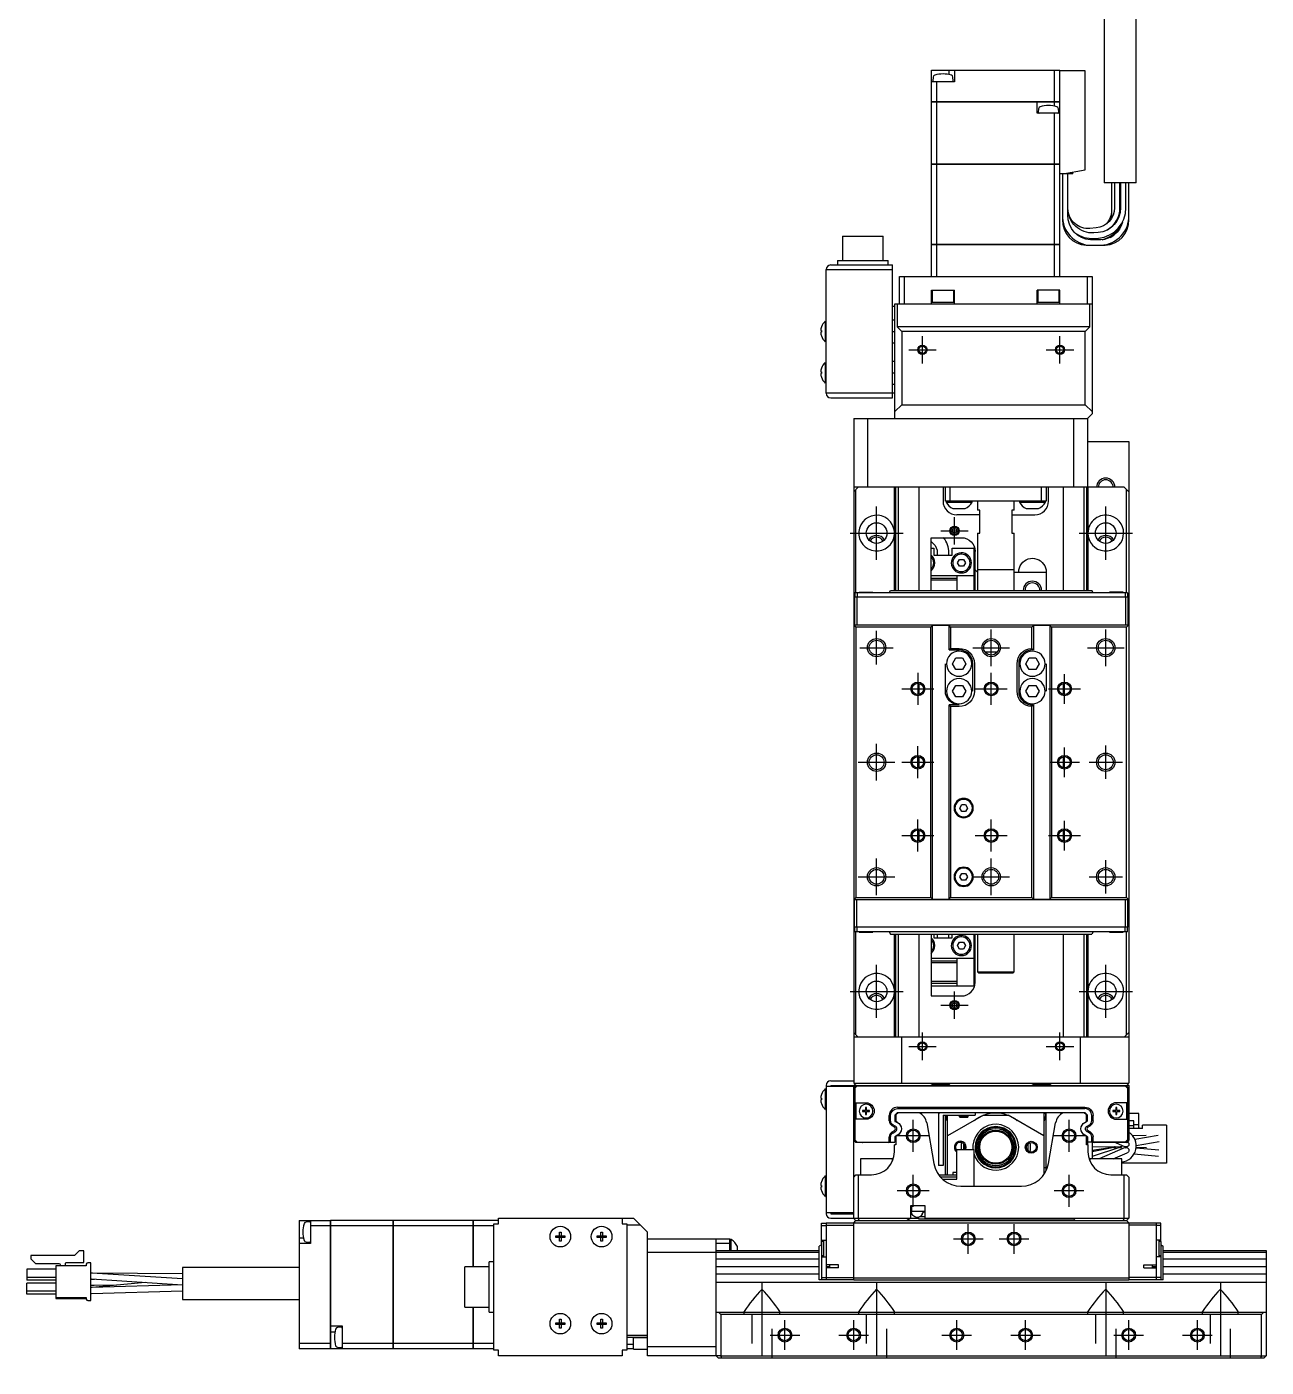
# Model space of a CAD drawing. Extents: x 0 to 1149, y -8 to 939.
# Drawn here: x 295.5 to 565.9, y 298.2 to 590.6 of the extents above; entities that cross this region are included whole.
import ezdxf

# ---------------------------------------------------------------- set-up
doc = ezdxf.new("R2010")
doc.units = 0
doc.header["$LTSCALE"] = 0.5
doc.linetypes.add('CENTER', pattern=[50.8, 31.75, -6.35, 6.35, -6.35])
doc.linetypes.add('DASHED', pattern=[19.05, 12.7, -6.35])
for name, color, linetype in [('MSM_CENTER', 1, 'CENTER'), ('MSM_CONTINUOUS', 7, 'CONTINUOUS'), ('MSM_DASHED', 4, 'DASHED'), ('MSM_NARROW', 5, 'CONTINUOUS')]:
    doc.layers.add(name, color=color, linetype=linetype)

msp = doc.modelspace()

# ---------------------------------------------------------------- linework, layer by layer
at = {"layer": 'MSM_CENTER'}
for p, q in [((490.87, 517.15), (490.87, 523.15)), ((520.87, 517.15), (520.87, 523.15)), ((487.87, 520.15), (493.87, 520.15)), ((517.87, 520.15), (523.87, 520.15)), ((480.87, 474.35), (480.87, 485.95)), ((530.87, 474.35), (530.87, 485.95)), ((497.87, 477.65), (497.87, 483.65)), ((475.07, 480.15), (486.67, 480.15)), ((494.87, 480.65), (500.87, 480.65)), ((525.07, 480.15), (536.67, 480.15)), ((480.87, 451.5), (480.87, 458.8)), ((505.87, 451.15), (505.87, 459.15)), ((530.87, 451.15), (530.87, 459.15)), ((477.22, 455.15), (484.52, 455.15)), ((501.87, 455.15), (509.87, 455.15)), ((526.87, 455.15), (534.87, 455.15)), ((489.87, 449.65), (489.87, 442.65)), ((505.87, 442.65), (505.87, 449.65)), ((521.87, 442.9), (521.87, 449.4)), ((486.37, 446.15), (493.37, 446.15)), ((502.37, 446.15), (509.37, 446.15)), ((518.37, 446.15), (525.37, 446.15)), ((480.87, 426.15), (480.87, 434.15)), ((489.87, 426.65), (489.87, 433.65)), ((521.87, 426.9), (521.87, 433.4)), ((530.87, 426.5), (530.87, 433.8)), ((476.87, 430.15), (484.87, 430.15)), ((486.37, 430.15), (493.37, 430.15)), ((518.62, 430.15), (525.12, 430.15)), ((527.22, 430.15), (534.52, 430.15)), ((489.87, 410.65), (489.87, 417.65)), ((505.87, 410.65), (505.87, 417.65)), ((521.87, 410.9), (521.87, 417.4)), ((486.37, 414.15), (493.37, 414.15)), ((502.37, 414.15), (509.37, 414.15)), ((518.37, 414.15), (525.37, 414.15)), ((480.87, 401.15), (480.87, 409.15)), ((505.87, 401.15), (505.87, 409.15)), ((530.87, 401.5), (530.87, 408.8)), ((476.87, 405.15), (484.87, 405.15)), ((501.87, 405.15), (509.87, 405.15)), ((527.22, 405.15), (534.52, 405.15)), ((480.87, 374.35), (480.87, 385.95)), ((530.87, 374.35), (530.87, 385.95)), ((475.07, 380.15), (486.67, 380.15)), ((497.87, 374.15), (497.87, 380.15)), ((525.07, 380.15), (536.67, 380.15)), ((494.87, 377.15), (500.87, 377.15)), ((490.87, 365.15), (490.87, 371.15)), ((520.87, 365.15), (520.87, 371.15)), ((487.87, 368.15), (493.87, 368.15)), ((517.87, 368.15), (523.87, 368.15)), ((488.87, 345.15), (488.87, 352.15)), ((522.87, 345.15), (522.87, 352.15)), ((492.37, 348.65), (485.37, 348.65)), ((526.37, 348.65), (519.37, 348.65)), ((488.87, 333.15), (488.87, 340.15)), ((522.87, 333.15), (522.87, 340.15)), ((492.37, 336.65), (485.37, 336.65)), ((526.1, 336.65), (519.64, 336.65)), ((500.87, 322.92), (500.87, 329.38)), ((510.87, 322.92), (510.87, 329.38)), ((497.64, 326.15), (504.1, 326.15)), ((507.64, 326.15), (514.1, 326.15)), ((455.87, 316.65), (455.87, 298.15)), ((480.87, 316.65), (480.87, 298.15)), ((530.87, 316.65), (530.87, 298.15)), ((555.87, 316.65), (555.87, 298.15)), ((460.87, 301.92), (460.87, 308.38)), ((475.87, 301.92), (475.87, 308.38)), ((498.37, 301.92), (498.37, 308.38)), ((513.37, 301.92), (513.37, 308.38)), ((535.87, 301.92), (535.87, 308.38)), ((550.87, 301.92), (550.87, 308.38)), ((457.64, 305.15), (464.1, 305.15)), ((472.64, 305.15), (479.1, 305.15)), ((495.14, 305.15), (501.6, 305.15)), ((510.14, 305.15), (516.6, 305.15)), ((532.64, 305.15), (539.1, 305.15)), ((547.64, 305.15), (554.1, 305.15))]:
    msp.add_line(p, q, dxfattribs=at)
at = {"layer": 'MSM_CONTINUOUS'}
for p, q in [((530.52, 606.55), (530.52, 556.55)), ((537.52, 556.55), (537.52, 606.55)), ((492.87, 574.26), (492.87, 581.15)), ((492.87, 581.15), (520.87, 581.15)), ((493.21, 579.63), (493.14, 578.86)), ((496.62, 581.15), (496.62, 580.21)), ((497.6, 578.86), (497.53, 579.63)), ((497.87, 581.15), (497.87, 578.65)), ((519.72, 574.26), (519.72, 581.15)), ((520.87, 543.15), (520.87, 581.15)), ((526.37, 581.05), (520.87, 581.05)), ((526.37, 559.42), (526.37, 581.05)), ((497.87, 578.65), (492.87, 578.65)), ((494.03, 574.26), (494.03, 578.65)), ((492.87, 574.26), (520.87, 574.26)), ((492.87, 560.65), (492.87, 574.25)), ((520.87, 574.25), (492.87, 574.25)), ((492.88, 574.25), (492.88, 574.26)), ((494.03, 574.25), (494.03, 574.26)), ((494.03, 560.65), (494.03, 574.25)), ((515.87, 571.75), (515.87, 574.25)), ((519.62, 574.25), (519.62, 573.32)), ((519.72, 574.25), (519.72, 574.26)), ((520.86, 574.25), (520.86, 574.26)), ((520.87, 571.75), (515.87, 571.75)), ((516.21, 572.74), (516.14, 571.97)), ((519.72, 560.65), (519.72, 571.75)), ((520.6, 571.97), (520.53, 572.74)), ((492.87, 560.65), (520.87, 560.65)), ((492.87, 543.15), (492.87, 560.64)), ((520.87, 560.64), (492.87, 560.64)), ((492.88, 560.65), (492.88, 560.64)), ((494.03, 560.65), (494.03, 560.64)), ((494.03, 543.15), (494.03, 560.64)), ((519.72, 560.65), (519.72, 560.64)), ((519.72, 543.15), (519.72, 560.64)), ((520.86, 560.65), (520.86, 560.64)), ((521.47, 558.55), (526.37, 559.42)), ((523.67, 558.55), (523.67, 558.94)), ((523.67, 558.55), (520.87, 558.55)), ((521.42, 558.55), (521.42, 548.55)), ((522.62, 549.55), (522.62, 558.55)), ((537.52, 556.55), (530.52, 556.55)), ((532.12, 556.55), (532.12, 549.55)), ((532.77, 556.55), (532.77, 551.13)), ((533.97, 551.13), (533.97, 556.55)), ((534.07, 556.55), (534.07, 551.11)), ((535.27, 551.11), (535.27, 556.55)), ((535.92, 548.55), (535.92, 556.55)), ((532.12, 549.55), (532, 548.64)), ((473.45, 544.95), (482.3, 544.95)), ((473.45, 544.95), (473.45, 539.65)), ((482.3, 539.65), (482.3, 544.95)), ((528.77, 546.75), (527.39, 546.63)), ((529.8, 544.15), (527.54, 544.15)), ((529.21, 545.72), (528.29, 545.65)), ((528.38, 544.45), (529.31, 544.53)), ((492.87, 543.15), (520.87, 543.15)), ((492.87, 536.15), (492.87, 543.14)), ((520.87, 543.14), (492.87, 543.14)), ((492.88, 543.15), (492.88, 543.14)), ((494.03, 543.15), (494.03, 543.14)), ((494.03, 536.15), (494.03, 543.14)), ((519.72, 543.15), (519.72, 543.14)), ((519.72, 536.15), (519.72, 543.14)), ((520.86, 543.15), (520.86, 543.14)), ((520.87, 536.15), (520.87, 543.14)), ((526.62, 542.95), (530.72, 542.95)), ((470.87, 538.65), (484.37, 538.65)), ((472.37, 539.65), (483.37, 539.65)), ((472.37, 539.65), (472.37, 538.65)), ((483.37, 538.65), (483.37, 539.65)), ((484.37, 509.65), (484.37, 538.65)), ((469.87, 510.65), (469.87, 537.65)), ((469.87, 537.65), (484.37, 537.65)), ((485.87, 530.15), (485.87, 536.15)), ((485.87, 536.15), (527.87, 536.15)), ((486.87, 536.15), (486.87, 530.15)), ((526.87, 530.15), (526.87, 536.15)), ((527.87, 536.15), (527.87, 506.15)), ((492.87, 533.15), (497.87, 533.15)), ((492.87, 530.15), (492.87, 533.15)), ((493.02, 533.15), (493.02, 530.55)), ((497.72, 530.55), (497.72, 533.15)), ((497.87, 530.15), (497.87, 533.15)), ((520.87, 533.15), (515.87, 533.15)), ((515.87, 530.15), (515.87, 533.15)), ((516.02, 533.15), (516.02, 530.55)), ((520.72, 530.55), (520.72, 533.15)), ((520.87, 530.15), (520.87, 533.15)), ((484.37, 529.65), (484.87, 529.65)), ((484.87, 505.15), (484.87, 530.15)), ((484.87, 530.15), (527.87, 530.15)), ((485.37, 530.15), (485.37, 525.15)), ((493.02, 530.55), (497.72, 530.55)), ((516.02, 530.55), (520.72, 530.55)), ((527.37, 525.15), (527.37, 530.15)), ((484.37, 526.65), (484.87, 526.65)), ((468.68, 524.33), (468.84, 524.33)), ((468.84, 523.97), (468.68, 523.97)), ((468.83, 525.13), (468.84, 525.13)), ((468.84, 524.33), (468.84, 523.97)), ((469.69, 521.9), (469.69, 526.4)), ((469.87, 526.4), (469.69, 526.4)), ((484.37, 524.15), (484.87, 524.15)), ((485.37, 525.15), (486.37, 524.15)), ((527.37, 525.15), (485.37, 525.15)), ((486.37, 524.15), (486.37, 508.15)), ((526.37, 524.15), (486.37, 524.15)), ((526.37, 524.15), (527.37, 525.15)), ((526.37, 508.15), (526.37, 524.15)), ((468.84, 523.18), (468.83, 523.18)), ((469.69, 521.9), (469.87, 521.9)), ((484.37, 521.65), (484.87, 521.65)), ((468.68, 515.33), (468.84, 515.33)), ((468.84, 514.97), (468.68, 514.97)), ((468.83, 516.13), (468.84, 516.13)), ((468.84, 515.33), (468.84, 514.97)), ((469.69, 512.9), (469.69, 517.4)), ((469.87, 517.4), (469.69, 517.4)), ((484.37, 517.65), (484.87, 517.65)), ((484.37, 515.15), (484.87, 515.15)), ((468.84, 514.18), (468.83, 514.18)), ((469.69, 512.9), (469.87, 512.9)), ((484.37, 512.65), (484.87, 512.65)), ((484.87, 510.65), (469.87, 510.65)), ((470.87, 509.65), (484.37, 509.65)), ((484.87, 506.65), (486.37, 508.15)), ((486.37, 508.15), (526.37, 508.15)), ((526.37, 508.15), (527.87, 506.65)), ((526.87, 505.15), (527.87, 506.15)), ((475.87, 505.15), (475.87, 360.15)), ((475.87, 505.15), (526.87, 505.15)), ((478.87, 505.15), (478.87, 490.15)), ((523.87, 490.15), (523.87, 505.15)), ((526.87, 505.15), (526.87, 490.15)), ((526.87, 500.15), (535.87, 500.15)), ((535.87, 500.15), (535.87, 360.15)), ((534.87, 490.15), (475.87, 490.15)), ((476.87, 490.15), (475.87, 489.15)), ((476.37, 467.15), (476.37, 489.65)), ((484.77, 467.65), (484.77, 490.15)), ((485.07, 467.65), (485.07, 490.15)), ((485.58, 490.15), (485.58, 467.65)), ((490.16, 467.65), (490.16, 490.15)), ((495.37, 490.15), (495.37, 487.15)), ((495.87, 487.15), (495.87, 490.15)), ((496.87, 490.15), (496.87, 487.15)), ((516.87, 487.15), (516.87, 490.15)), ((517.87, 490.15), (517.87, 487.15)), ((518.37, 487.15), (518.37, 490.15)), ((521.58, 490.15), (521.58, 467.65)), ((526.17, 467.65), (526.17, 490.15)), ((526.67, 490.15), (526.67, 467.65)), ((526.97, 490.15), (526.97, 467.65)), ((535.87, 489.15), (534.87, 490.15)), ((535.37, 467.15), (535.37, 489.65)), ((517.87, 487.15), (495.87, 487.15)), ((496.02, 487.15), (496.02, 486.9)), ((496.02, 486.9), (501.72, 486.9)), ((497.53, 485.5), (500.21, 485.5)), ((501.72, 486.9), (501.72, 487.15)), ((502.87, 487.15), (502.87, 485.15)), ((510.87, 485.15), (510.87, 487.15)), ((512.02, 487.15), (512.02, 486.9)), ((512.02, 486.9), (517.72, 486.9)), ((513.53, 485.5), (516.21, 485.5)), ((517.72, 486.9), (517.72, 487.15)), ((503.37, 484.15), (498.37, 484.15)), ((503.37, 485.15), (502.87, 485.15)), ((503.37, 480.15), (503.37, 485.15)), ((510.87, 485.15), (510.37, 485.15)), ((510.37, 485.15), (510.37, 480.15)), ((510.37, 484.15), (515.37, 484.15)), ((502.87, 480.15), (503.37, 480.15)), ((502.87, 480.15), (502.87, 467.65)), ((510.37, 480.15), (510.87, 480.15)), ((510.87, 467.65), (510.87, 480.15)), ((492.75, 479.15), (499.37, 479.15)), ((492.75, 467.65), (492.75, 479.15)), ((492.75, 478.35), (493.25, 477.88)), ((492.75, 476.85), (493.37, 476.85)), ((493.37, 476.85), (493.37, 475.35)), ((497.37, 475.35), (497.37, 476.85)), ((497.37, 476.85), (502.07, 476.85)), ((502.07, 476.85), (502.07, 467.65)), ((502.17, 477.23), (502.17, 467.65)), ((493.37, 475.35), (497.37, 475.35)), ((494.12, 475.86), (494.12, 475.35)), ((496.62, 475.35), (496.62, 475.86)), ((498.51, 473.65), (498.94, 474.4)), ((498.94, 474.4), (499.8, 474.4)), ((499.26, 475.85), (499.26, 475.55)), ((499.33, 475.85), (499.33, 475.55)), ((499.35, 475.55), (499.35, 475.85)), ((499.8, 474.4), (500.24, 473.65)), ((502.37, 467.65), (502.37, 476.15)), ((498.94, 472.9), (498.51, 473.65)), ((499.8, 472.9), (498.94, 472.9)), ((500.24, 473.65), (499.8, 472.9)), ((502.37, 472.15), (502.87, 471.65)), ((510.87, 472.15), (502.87, 472.15)), ((510.87, 471.65), (517.87, 471.65)), ((517.87, 471.65), (517.87, 467.65)), ((502.07, 470.85), (492.75, 470.85)), ((492.75, 470.35), (498.37, 470.35)), ((498.37, 469.85), (492.75, 469.85)), ((498.37, 470.85), (498.37, 467.65)), ((476.07, 466.15), (476.07, 460.15)), ((535.67, 466.15), (476.07, 466.15)), ((476.12, 467.15), (476.12, 466.15)), ((535.62, 467.15), (476.12, 467.15)), ((476.57, 466.15), (476.57, 460.15)), ((476.62, 467.15), (476.62, 466.15)), ((480.07, 467.2), (477.07, 467.2)), ((477.07, 467.2), (477.07, 467.15)), ((480.07, 467.15), (480.07, 467.2)), ((483.64, 467.15), (483.94, 467.65)), ((483.94, 467.65), (527.8, 467.65)), ((528.1, 467.15), (527.8, 467.65)), ((534.67, 467.25), (531.67, 467.25)), ((531.67, 467.25), (531.67, 467.15)), ((534.67, 467.15), (534.67, 467.25)), ((535.12, 467.15), (535.12, 466.15)), ((535.17, 466.15), (535.17, 460.15)), ((535.62, 467.15), (535.62, 466.15)), ((535.67, 466.15), (535.67, 460.15)), ((475.87, 460.15), (476.37, 459.65)), ((475.87, 460.15), (535.87, 460.15)), ((476.37, 459.65), (476.37, 400.65)), ((492.72, 459.65), (476.37, 459.65)), ((493.07, 460), (492.72, 459.65)), ((492.72, 400.65), (492.72, 459.65)), ((496.67, 460), (493.07, 460)), ((493.07, 400.3), (493.07, 460)), ((497.02, 459.65), (496.67, 460)), ((496.67, 454.65), (496.67, 460)), ((514.72, 459.65), (497.02, 459.65)), ((497.02, 459.65), (497.02, 455)), ((515.07, 460), (514.72, 459.65)), ((514.72, 455), (514.72, 459.65)), ((518.67, 460), (515.07, 460)), ((515.07, 460), (515.07, 454.65)), ((519.02, 459.65), (518.67, 460)), ((518.67, 460), (518.67, 400.3)), ((535.37, 459.65), (519.02, 459.65)), ((519.02, 459.65), (519.02, 400.65)), ((535.37, 459.65), (535.87, 460.15)), ((535.37, 400.65), (535.37, 459.65)), ((496.67, 454.65), (497.02, 455)), ((496.67, 454.65), (498.87, 454.65)), ((497.02, 455), (498.87, 455)), ((507.15, 454.15), (504.6, 454.15)), ((514.72, 455), (515.07, 454.65)), ((495.87, 445.65), (495.87, 451.65)), ((497.43, 451.65), (498.15, 452.9)), ((498.15, 450.4), (497.43, 451.65)), ((498.15, 452.9), (499.59, 452.9)), ((499.59, 450.4), (498.15, 450.4)), ((499.59, 452.9), (500.31, 451.65)), ((500.31, 451.65), (499.59, 450.4)), ((501.87, 445.65), (501.87, 451.65)), ((502.22, 451.65), (502.22, 445.65)), ((511.52, 445.65), (511.52, 451.65)), ((511.87, 451.65), (511.87, 445.65)), ((513.43, 451.65), (514.15, 452.9)), ((514.15, 450.4), (513.43, 451.65)), ((514.15, 452.9), (515.59, 452.9)), ((515.59, 450.4), (514.15, 450.4)), ((515.59, 452.9), (516.31, 451.65)), ((516.31, 451.65), (515.59, 450.4)), ((517.87, 451.65), (517.87, 445.65)), ((490.16, 444.96), (490.16, 447.35)), ((497.43, 445.65), (498.15, 446.9)), ((498.15, 444.4), (497.43, 445.65)), ((498.15, 446.9), (499.59, 446.9)), ((499.59, 446.9), (500.31, 445.65)), ((500.31, 445.65), (499.59, 444.4)), ((513.43, 445.65), (514.15, 446.9)), ((514.15, 444.4), (513.43, 445.65)), ((514.15, 446.9), (515.59, 446.9)), ((515.59, 446.9), (516.31, 445.65)), ((516.31, 445.65), (515.59, 444.4)), ((521.58, 447.35), (521.58, 444.96)), ((496.67, 442.65), (497.02, 442.3)), ((496.67, 400.3), (496.67, 442.65)), ((498.87, 442.65), (496.67, 442.65)), ((497.02, 442.3), (497.02, 400.65)), ((498.87, 442.3), (497.02, 442.3)), ((499.59, 444.4), (498.15, 444.4)), ((515.59, 444.4), (514.15, 444.4)), ((514.72, 442.31), (515.07, 442.66)), ((514.72, 400.65), (514.72, 442.31)), ((515.07, 442.66), (515.07, 400.3)), ((490.16, 428.96), (490.16, 431.35)), ((521.58, 431.35), (521.58, 428.96)), ((499.01, 420.15), (499.44, 420.9)), ((499.44, 419.4), (499.01, 420.15)), ((499.44, 420.9), (500.3, 420.9)), ((500.3, 419.4), (499.44, 419.4)), ((500.3, 420.9), (500.74, 420.15)), ((500.74, 420.15), (500.3, 419.4)), ((490.16, 412.96), (490.16, 415.35)), ((521.58, 415.35), (521.58, 412.96)), ((499.01, 405.15), (499.44, 405.9)), ((499.44, 404.4), (499.01, 405.15)), ((499.44, 405.9), (500.3, 405.9)), ((500.3, 404.4), (499.44, 404.4)), ((500.3, 405.9), (500.74, 405.15)), ((500.74, 405.15), (500.3, 404.4)), ((476.37, 400.65), (475.87, 400.15)), ((535.67, 400.15), (475.87, 400.15)), ((476.07, 394.15), (476.07, 400.15)), ((476.37, 400.65), (492.72, 400.65)), ((476.57, 394.15), (476.57, 400.15)), ((492.72, 400.65), (493.07, 400.3)), ((493.07, 400.3), (496.67, 400.3)), ((496.67, 400.3), (497.02, 400.65)), ((497.02, 400.65), (514.72, 400.65)), ((514.72, 400.65), (515.07, 400.3)), ((515.07, 400.3), (518.67, 400.3)), ((518.67, 400.3), (519.02, 400.65)), ((519.02, 400.65), (535.37, 400.65)), ((535.17, 394.15), (535.17, 400.15)), ((535.87, 400.15), (535.17, 400.15)), ((535.87, 400.15), (535.37, 400.65)), ((535.67, 394.15), (535.67, 400.15)), ((535.67, 394.15), (476.07, 394.15)), ((476.12, 393.15), (476.12, 394.15)), ((535.62, 393.15), (476.12, 393.15)), ((476.37, 370.65), (476.37, 393.15)), ((476.62, 393.15), (476.62, 394.15)), ((477.07, 393.15), (477.07, 393.05)), ((477.07, 393.05), (480.07, 393.05)), ((480.07, 393.05), (480.07, 393.15)), ((483.64, 393.15), (483.94, 392.65)), ((483.94, 392.65), (527.8, 392.65)), ((484.77, 370.15), (484.77, 392.65)), ((485.07, 370.15), (485.07, 392.65)), ((485.58, 392.65), (485.58, 370.15)), ((490.16, 370.15), (490.16, 392.65)), ((492.75, 392.65), (492.75, 379.15)), ((493.37, 392.65), (493.37, 391.85)), ((494.11, 392.65), (494.12, 392.36)), ((494.12, 392.36), (494.12, 391.85)), ((496.62, 392.36), (496.61, 392.65)), ((496.62, 391.85), (496.62, 392.36)), ((497.37, 391.85), (497.37, 392.65)), ((499.26, 392.35), (499.26, 392.05)), ((499.33, 392.35), (499.33, 392.05)), ((499.35, 392.05), (499.35, 392.35)), ((502.07, 392.65), (502.07, 381.35)), ((502.17, 392.65), (502.17, 381.08)), ((502.37, 382.15), (502.37, 392.65)), ((502.87, 392.65), (502.87, 384.45)), ((510.87, 384.45), (510.87, 392.65)), ((521.58, 392.65), (521.58, 370.15)), ((526.17, 370.15), (526.17, 392.65)), ((526.67, 392.65), (526.67, 370.15)), ((526.97, 392.65), (526.97, 370.15)), ((528.1, 393.15), (527.8, 392.65)), ((531.67, 393.15), (531.67, 393.1)), ((531.67, 393.1), (534.67, 393.1)), ((534.67, 393.1), (534.67, 393.15)), ((535.12, 393.15), (535.12, 394.15)), ((535.37, 370.65), (535.37, 393.15)), ((535.62, 393.15), (535.62, 394.15)), ((493.37, 391.85), (497.37, 391.85)), ((498.51, 390.15), (498.94, 390.9)), ((498.94, 389.4), (498.51, 390.15)), ((498.94, 390.9), (499.8, 390.9)), ((499.8, 389.4), (498.94, 389.4)), ((499.8, 390.9), (500.24, 390.15)), ((500.24, 390.15), (499.8, 389.4)), ((502.07, 387.35), (492.75, 387.35)), ((492.75, 386.85), (498.37, 386.85)), ((498.37, 386.35), (492.75, 386.35)), ((498.37, 387.35), (498.37, 381.35)), ((502.87, 384.45), (510.87, 384.45)), ((502.87, 384.45), (503.17, 384.15)), ((510.57, 384.15), (503.17, 384.15)), ((510.57, 384.15), (510.87, 384.45)), ((492.75, 382.35), (498.37, 382.35)), ((498.37, 381.85), (492.75, 381.85)), ((492.75, 381.35), (502.07, 381.35)), ((492.75, 379.15), (499.37, 379.15)), ((475.87, 371.15), (476.87, 370.15)), ((535.87, 370.15), (475.87, 370.15)), ((486.37, 360.15), (486.37, 370.15)), ((525.37, 360.15), (525.37, 370.15)), ((534.87, 370.15), (535.87, 371.15)), ((470.87, 360.65), (475.87, 360.65)), ((475.87, 360.15), (535.87, 360.15)), ((476.37, 360.15), (475.87, 359.65)), ((492.72, 360.15), (493.07, 359.8)), ((493.07, 359.8), (496.67, 359.8)), ((496.67, 359.8), (497.02, 360.15)), ((514.72, 360.15), (515.07, 359.8)), ((515.07, 359.8), (518.67, 359.8)), ((518.67, 359.8), (519.02, 360.15)), ((535.87, 359.65), (535.37, 360.15)), ((468.68, 356.83), (468.84, 356.83)), ((468.83, 357.63), (468.84, 357.63)), ((468.84, 356.83), (468.84, 356.47)), ((469.69, 354.4), (469.69, 358.9)), ((469.87, 358.9), (469.69, 358.9)), ((469.87, 359.65), (469.87, 331.65)), ((469.87, 359.45), (475.87, 359.45)), ((470.87, 359.65), (470.87, 359.45)), ((470.87, 359.65), (535.87, 359.65)), ((470.87, 359.54), (475.87, 359.54)), ((475.87, 330.66), (475.87, 359.65)), ((476.57, 359.65), (476.07, 359.15)), ((476.07, 359.15), (476.07, 347.75)), ((476.62, 359.55), (476.12, 359.05)), ((476.12, 359.05), (476.12, 355.85)), ((476.62, 359.55), (535.12, 359.55)), ((535.12, 359.55), (535.62, 359.05)), ((535.17, 359.65), (535.67, 359.15)), ((535.62, 359.05), (535.62, 355.85)), ((535.67, 359.15), (535.67, 347.75)), ((535.87, 359.65), (535.87, 347.65)), ((468.84, 356.47), (468.68, 356.47)), ((468.84, 355.68), (468.83, 355.68)), ((469.69, 354.4), (469.87, 354.4)), ((476.12, 355.85), (478.57, 355.85)), ((476.32, 355.85), (476.32, 352.25)), ((478.45, 354.18), (477.82, 354.18)), ((477.82, 354.18), (477.82, 353.93)), ((477.82, 353.93), (478.45, 353.93)), ((478.7, 354.8), (478.45, 354.8)), ((478.45, 354.8), (478.45, 354.18)), ((478.45, 353.93), (478.45, 353.3)), ((478.7, 354.18), (478.7, 354.8)), ((479.32, 354.18), (478.7, 354.18)), ((478.7, 353.3), (478.7, 353.93)), ((478.7, 353.93), (479.32, 353.93)), ((479.32, 353.93), (479.32, 354.18)), ((485.44, 354.88), (526.3, 354.88)), ((485.44, 354.58), (526.3, 354.58)), ((533.05, 354.18), (532.42, 354.18)), ((532.42, 354.18), (532.42, 353.93)), ((532.42, 353.93), (533.05, 353.93)), ((533.3, 354.8), (533.05, 354.8)), ((533.05, 354.8), (533.05, 354.18)), ((533.05, 353.93), (533.05, 353.3)), ((535.62, 355.85), (533.17, 355.85)), ((533.3, 354.18), (533.3, 354.8)), ((533.92, 354.18), (533.3, 354.18)), ((533.3, 353.3), (533.3, 353.93)), ((533.3, 353.93), (533.92, 353.93)), ((533.92, 353.93), (533.92, 354.18)), ((535.42, 355.85), (535.42, 352.25)), ((476.12, 352.25), (476.12, 347.75)), ((478.57, 352.25), (476.12, 352.25)), ((478.45, 353.3), (478.7, 353.3)), ((483.64, 351.92), (483.64, 353.08)), ((483.94, 351.92), (483.94, 353.08)), ((484.95, 350.76), (484.44, 351.05)), ((485.37, 353.65), (484.87, 353.15)), ((484.87, 353.15), (484.87, 351.76)), ((485.43, 351.55), (484.87, 351.88)), ((485.07, 353.15), (485.07, 351.76)), ((485.07, 351.76), (485.43, 351.55)), ((526.37, 353.65), (485.37, 353.65)), ((491.81, 351.47), (493.37, 342.61)), ((494.37, 353.15), (494.37, 342.15)), ((495.37, 353.15), (495.37, 342.15)), ((495.37, 353.15), (502.37, 353.15)), ((495.87, 340.15), (495.87, 353.15)), ((496.37, 340.15), (496.37, 353.15)), ((504.17, 353.15), (496.37, 348.65)), ((498.87, 353.15), (498.87, 352.85)), ((498.87, 352.85), (500.87, 352.85)), ((498.87, 352.85), (499.07, 352.65)), ((500.67, 352.65), (499.07, 352.65)), ((500.67, 352.65), (500.87, 352.85)), ((500.87, 352.85), (500.87, 353.15)), ((502.37, 353.65), (502.37, 353.15)), ((504.17, 353.15), (509.58, 353.15)), ((517.37, 348.65), (509.58, 353.15)), ((517.37, 353.65), (517.37, 340.2)), ((517.87, 341.06), (517.87, 353.65)), ((518.37, 342.61), (519.93, 351.47)), ((526.31, 351.55), (526.87, 351.88)), ((526.31, 351.55), (526.67, 351.76)), ((526.87, 353.15), (526.37, 353.65)), ((526.67, 351.76), (526.67, 353.15)), ((526.8, 350.76), (527.3, 351.05)), ((526.87, 351.88), (526.87, 353.15)), ((527.8, 351.92), (527.8, 353.08)), ((528.1, 351.92), (528.1, 353.08)), ((533.05, 353.3), (533.3, 353.3)), ((533.17, 352.25), (535.62, 352.25)), ((535.62, 352.25), (535.62, 347.75)), ((538.12, 353.53), (535.87, 353.53)), ((537.02, 351.9), (535.87, 351.9)), ((537.02, 350.25), (537.02, 351.9)), ((538.12, 351), (537.02, 351)), ((538.12, 350.5), (538.12, 353.53)), ((538.92, 350.25), (538.92, 350.96)), ((544.12, 350.96), (538.92, 350.96)), ((544.12, 350.96), (544.12, 342.68)), ((476.07, 350.5), (476.12, 350.5)), ((476.07, 349.8), (476.12, 349.8)), ((483.64, 347.25), (483.64, 348.39)), ((483.94, 347.25), (483.94, 348.39)), ((484.8, 350.5), (484.29, 350.79)), ((484.29, 349.51), (484.8, 349.81)), ((484.44, 349.25), (484.95, 349.55)), ((485.43, 348.75), (484.87, 348.43)), ((484.87, 348.43), (484.87, 347.25)), ((485.43, 348.75), (485.07, 348.54)), ((485.07, 348.54), (485.07, 346.65)), ((526.87, 348.43), (526.31, 348.75)), ((526.67, 348.54), (526.31, 348.75)), ((526.67, 346.65), (526.67, 348.54)), ((527.3, 349.25), (526.8, 349.55)), ((526.87, 348.43), (526.87, 346.65)), ((526.95, 350.5), (527.45, 350.79)), ((527.45, 349.51), (526.95, 349.81)), ((527.8, 347.25), (527.8, 348.39)), ((528.1, 347.25), (528.1, 348.39)), ((535.67, 350.5), (535.62, 350.5)), ((535.67, 349.8), (535.62, 349.8)), ((537.02, 350.81), (535.87, 350.81)), ((538.92, 350.25), (535.87, 350.25)), ((539.7, 348.7), (536.75, 348.61)), ((542.31, 348.7), (537.24, 347.8)), ((475.87, 347.65), (476.37, 347.15)), ((476.07, 347.75), (476.57, 347.25)), ((476.12, 347.75), (476.62, 347.25)), ((476.97, 347.15), (476.37, 347.15)), ((476.57, 347.25), (484.87, 347.25)), ((483.4, 347.15), (477.77, 347.15)), ((483.4, 347.15), (483.61, 347.25)), ((484.77, 345.15), (484.77, 346.65)), ((485.07, 346.65), (484.77, 346.65)), ((498.37, 339.15), (498.37, 345.65)), ((498.37, 345.65), (502.07, 345.65)), ((502.07, 345.65), (502.07, 337.65)), ((526.97, 346.65), (526.67, 346.65)), ((535.17, 347.25), (526.87, 347.25)), ((526.97, 346.65), (526.97, 345.15)), ((527.87, 347.25), (527.87, 343.65)), ((527.87, 346.33), (534.01, 346.2)), ((527.87, 345.49), (532.81, 346.21)), ((532.61, 346.09), (527.87, 345.18)), ((533.84, 346.07), (527.87, 344.16)), ((528.13, 347.25), (528.34, 347.15)), ((528.27, 345.26), (528.27, 345.55)), ((535.37, 347.15), (528.34, 347.15)), ((535.09, 346.06), (529.43, 343.65)), ((532.96, 347.15), (535.09, 346.25)), ((535.62, 347.75), (535.12, 347.25)), ((535.67, 347.75), (535.17, 347.25)), ((535.37, 347.15), (535.87, 347.65)), ((542.48, 345.5), (537.49, 345.96)), ((539.74, 346), (537.5, 346.06)), ((537.52, 346.53), (542.53, 347.41)), ((484.37, 343.65), (477.37, 343.65)), ((477.37, 343.65), (477.37, 340.15)), ((484.37, 343.2), (484.37, 343.65)), ((534.37, 343.65), (527.37, 343.65)), ((527.37, 343.65), (527.37, 343.2)), ((532.5, 343.65), (535.56, 344.95)), ((534.37, 340.15), (534.37, 343.65)), ((544.12, 342.68), (534.37, 342.68)), ((537.06, 344.69), (542.36, 344.21)), ((469.69, 335.4), (469.69, 339.9)), ((469.87, 339.9), (469.69, 339.9)), ((475.87, 339.65), (476.37, 340.15)), ((476.37, 340.15), (479.77, 340.15)), ((476.87, 340.15), (476.87, 330.65)), ((495.37, 342.15), (494.37, 342.15)), ((494.41, 340.15), (498.37, 340.15)), ((498.37, 339.65), (494.81, 339.65)), ((498.37, 340.65), (497.47, 340.65)), ((497.47, 340.65), (497.47, 340.15)), ((517.87, 341.65), (517.37, 341.65)), ((531.97, 340.15), (535.37, 340.15)), ((534.87, 330.65), (534.87, 340.15)), ((535.37, 340.15), (535.87, 339.65)), ((535.87, 339.65), (535.87, 330.66)), ((468.68, 337.83), (468.84, 337.83)), ((468.84, 337.47), (468.68, 337.47)), ((468.83, 338.63), (468.84, 338.63)), ((468.84, 336.68), (468.83, 336.68)), ((468.84, 337.83), (468.84, 337.47)), ((495.31, 339.15), (498.37, 339.15)), ((499.28, 337.65), (512.46, 337.65)), ((469.69, 335.4), (469.87, 335.4)), ((488.37, 333.45), (491.37, 333.45)), ((488.37, 330.75), (488.37, 333.45)), ((488.57, 332.15), (488.57, 333.45)), ((491.37, 333.45), (491.37, 330.75)), ((398.37, 329.45), (398.37, 330.65)), ((398.37, 330.65), (427.87, 330.65)), ((425.37, 330.65), (425.37, 329.45)), ((430.87, 327.65), (427.87, 330.65)), ((475.87, 331.85), (469.87, 331.85)), ((470.87, 331.85), (470.87, 331.65)), ((470.87, 331.65), (475.87, 331.65)), ((470.87, 330.65), (490.02, 330.65)), ((477.08, 330.15), (476.87, 330.65)), ((488.07, 330.45), (488.27, 330.65)), ((488.27, 330.65), (488.37, 330.75)), ((488.8, 331.25), (488.37, 331.72)), ((488.37, 331.65), (488.43, 331.65)), ((491.37, 332.15), (488.57, 332.15)), ((490.02, 330.89), (490.02, 330.55)), ((490.02, 330.55), (491.57, 330.55)), ((490.31, 331), (491.37, 331)), ((490.82, 331.51), (491.16, 332.15)), ((491.11, 332.05), (491.37, 332.05)), ((491.37, 330.75), (491.47, 330.65)), ((491.47, 330.65), (535.87, 330.65)), ((491.47, 330.65), (491.67, 330.45)), ((534.87, 330.65), (534.66, 330.15)), ((354.87, 330.15), (354.87, 302.15)), ((354.87, 330.15), (361.76, 330.15)), ((357.16, 329.88), (356.4, 329.82)), ((357.37, 330.15), (357.37, 325.15)), ((361.76, 329), (357.37, 329)), ((361.76, 302.15), (361.76, 330.15)), ((361.77, 330.14), (361.76, 330.14)), ((361.77, 328.99), (361.76, 328.99)), ((375.37, 330.15), (361.77, 330.15)), ((361.77, 302.15), (361.77, 330.15)), ((375.37, 329), (361.77, 329)), ((375.37, 302.15), (375.37, 330.15)), ((375.37, 330.14), (375.38, 330.14)), ((375.37, 328.99), (375.38, 328.99)), ((375.38, 330.15), (375.38, 302.15)), ((392.87, 330.15), (375.38, 330.15)), ((392.87, 329), (375.38, 329)), ((392.87, 320.08), (392.87, 330.15)), ((392.87, 330.14), (392.88, 330.14)), ((392.87, 328.99), (392.88, 328.99)), ((392.88, 330.15), (392.88, 320.08)), ((398.37, 330.15), (392.88, 330.15)), ((397.37, 329), (392.88, 329)), ((397.37, 301.85), (397.37, 329.45)), ((397.37, 329.45), (398.37, 329.45)), ((411.69, 327.63), (412.05, 327.63)), ((411.69, 326.83), (411.69, 327.63)), ((412.05, 327.63), (412.05, 326.83)), ((420.69, 327.63), (421.05, 327.63)), ((420.69, 326.83), (420.69, 327.63)), ((421.05, 327.63), (421.05, 326.83)), ((425.37, 329.45), (426.37, 329.45)), ((426.37, 329.45), (426.37, 301.85)), ((429.37, 329.15), (426.37, 329.15)), ((430.87, 300.65), (430.87, 327.65)), ((468.87, 329.55), (469.87, 329.55)), ((468.87, 325.55), (468.87, 329.55)), ((468.87, 329.05), (469.87, 329.05)), ((469.87, 329.65), (469.87, 317.25)), ((469.87, 329.65), (541.87, 329.65)), ((469.87, 329.15), (475.87, 329.15)), ((475.87, 329.65), (476.37, 330.15)), ((475.87, 317.15), (475.87, 329.65)), ((476.37, 330.15), (535.37, 330.15)), ((487.87, 330.45), (487.57, 330.15)), ((488.07, 330.45), (487.87, 330.45)), ((523.87, 330.45), (491.67, 330.45)), ((524.17, 330.15), (523.87, 330.45)), ((535.37, 330.15), (535.87, 329.65)), ((535.87, 329.65), (535.87, 317.15)), ((541.87, 329.15), (535.87, 329.15)), ((541.87, 329.65), (541.87, 317.25)), ((542.87, 329.55), (541.87, 329.55)), ((542.87, 329.05), (541.87, 329.05)), ((542.87, 325.55), (542.87, 329.55)), ((354.87, 326.4), (355.81, 326.4)), ((357.37, 325.15), (354.87, 325.15)), ((356.4, 325.49), (357.16, 325.42)), ((410.9, 326.47), (410.9, 326.83)), ((410.9, 326.83), (411.69, 326.83)), ((411.69, 326.47), (410.9, 326.47)), ((411.68, 326.47), (411.68, 326.83)), ((411.69, 326.85), (412.05, 326.85)), ((411.69, 325.68), (411.69, 326.47)), ((412.05, 326.46), (411.69, 326.46)), ((412.05, 325.68), (411.69, 325.68)), ((412.05, 326.83), (412.84, 326.83)), ((412.05, 326.47), (412.05, 325.68)), ((412.84, 326.47), (412.05, 326.47)), ((412.07, 326.83), (412.07, 326.47)), ((412.84, 326.83), (412.84, 326.47)), ((419.9, 326.47), (419.9, 326.83)), ((419.9, 326.83), (420.69, 326.83)), ((420.69, 326.47), (419.9, 326.47)), ((420.68, 326.47), (420.68, 326.83)), ((420.69, 326.85), (421.05, 326.85)), ((420.69, 325.68), (420.69, 326.47)), ((421.05, 326.46), (420.69, 326.46)), ((421.05, 325.68), (420.69, 325.68)), ((421.05, 326.83), (421.84, 326.83)), ((421.05, 326.47), (421.05, 325.68)), ((421.84, 326.47), (421.05, 326.47)), ((421.07, 326.83), (421.07, 326.47)), ((421.84, 326.83), (421.84, 326.47)), ((430.87, 326.15), (448.87, 326.15)), ((445.87, 300.65), (445.87, 326.15)), ((448.87, 325.15), (445.87, 325.15)), ((448.87, 323.65), (448.87, 326.15)), ((449.12, 326), (448.87, 326)), ((449.12, 323.65), (449.12, 326)), ((468.82, 324.85), (468.37, 324.58)), ((468.77, 325.55), (468.77, 324.82)), ((469.27, 325.55), (468.77, 325.55)), ((468.82, 325.55), (468.82, 322.55)), ((468.87, 325.85), (469.87, 325.85)), ((469.27, 325.85), (469.27, 322.25)), ((542.87, 325.85), (541.87, 325.85)), ((542.47, 325.85), (542.47, 322.25)), ((542.97, 325.55), (542.47, 325.55)), ((542.97, 322.55), (542.97, 325.55)), ((542.97, 324.82), (543.37, 324.58)), ((296.36, 322.51), (296.36, 321.81)), ((305.9, 322.51), (296.36, 322.51)), ((296.36, 321.81), (297.36, 320.81)), ((306.92, 323.53), (305.9, 322.51)), ((307.92, 323.53), (306.92, 323.53)), ((307.92, 321), (307.92, 323.53)), ((445.87, 323.15), (430.87, 323.15)), ((445.87, 323.65), (468.37, 323.65)), ((468.37, 323.15), (445.87, 323.15)), ((468.37, 321.76), (445.87, 321.76)), ((450.52, 323.65), (450.52, 324.49)), ((468.37, 317.25), (468.37, 324.58)), ((468.82, 322.55), (469.27, 322.55)), ((468.87, 322.55), (468.87, 317.25)), ((468.87, 322.25), (469.87, 322.25)), ((542.87, 322.25), (541.87, 322.25)), ((542.47, 322.55), (542.97, 322.55)), ((542.87, 322.55), (542.87, 317.25)), ((543.37, 317.25), (543.37, 324.58)), ((543.37, 323.65), (565.87, 323.65)), ((565.87, 323.15), (543.37, 323.15)), ((565.87, 321.76), (543.37, 321.76)), ((565.87, 323.65), (565.87, 300.65)), ((295.47, 319.52), (295.47, 317.12)), ((301.82, 319.52), (295.47, 319.52)), ((297.36, 320.81), (302.49, 320.81)), ((308.45, 320.25), (301.82, 320.25)), ((301.82, 320.25), (301.82, 313.14)), ((302.77, 320.53), (302.77, 320.25)), ((303.92, 320.25), (303.92, 320.85)), ((304.07, 321), (307.92, 321)), ((308.45, 320.66), (308.45, 320.25)), ((309.47, 320.96), (308.75, 320.96)), ((309.47, 312.68), (309.47, 320.96)), ((329.47, 319.92), (329.47, 312.92)), ((354.87, 319.92), (329.47, 319.92)), ((391.07, 311.23), (391.07, 320.08)), ((396.37, 320.08), (391.07, 320.08)), ((396.37, 310.15), (396.37, 321.15)), ((397.37, 321.15), (396.37, 321.15)), ((445.87, 320.15), (468.37, 320.15)), ((472.57, 320.5), (469.87, 320.5)), ((469.87, 320.15), (470.67, 320.15)), ((472.57, 319.8), (469.87, 319.8)), ((470.67, 319.8), (470.67, 320.5)), ((472.57, 319.8), (472.57, 320.5)), ((539.17, 320.5), (541.87, 320.5)), ((539.17, 319.8), (539.17, 320.5)), ((539.17, 319.8), (541.87, 319.8)), ((541.07, 319.8), (541.07, 320.5)), ((541.07, 320.15), (541.87, 320.15)), ((543.37, 320.15), (565.87, 320.15)), ((301.82, 317.72), (295.47, 317.72)), ((301.82, 317.12), (295.47, 317.12)), ((295.47, 314.12), (295.47, 316.52)), ((301.82, 316.52), (295.47, 316.52)), ((309.8, 318.7), (309.47, 318.7)), ((309.68, 318.69), (309.47, 318.7)), ((309.47, 317.4), (309.59, 317.4)), ((309.47, 317.39), (310.25, 317.35)), ((310.14, 316.01), (309.47, 316.01)), ((329.47, 316.15), (309.55, 315.51)), ((309.59, 317.4), (329.45, 316.15)), ((329.47, 317.45), (309.68, 318.69)), ((321.32, 316.66), (309.75, 315.54)), ((329.47, 318.55), (309.8, 318.7)), ((314.99, 316.05), (310.14, 316.01)), ((445.87, 318.54), (468.37, 318.54)), ((565.87, 316.65), (445.87, 316.65)), ((475.87, 317.25), (468.37, 317.25)), ((468.87, 317.75), (475.87, 317.75)), ((475.87, 317.65), (535.87, 317.65)), ((535.87, 317.15), (475.87, 317.15)), ((542.87, 317.75), (535.87, 317.75)), ((543.37, 317.25), (535.87, 317.25)), ((543.37, 318.54), (565.87, 318.54)), ((301.82, 314.72), (295.47, 314.72)), ((301.82, 314.12), (295.47, 314.12)), ((301.82, 313.39), (308.45, 313.39)), ((301.82, 313.14), (308.45, 313.14)), ((308.45, 313.39), (308.45, 312.98)), ((309.75, 315.54), (309.47, 315.51)), ((309.55, 315.51), (309.47, 315.51)), ((309.47, 314.21), (309.59, 314.21)), ((309.59, 314.21), (329.47, 314.85)), ((308.75, 312.68), (309.47, 312.68)), ((329.47, 312.92), (354.87, 312.92)), ((391.07, 311.23), (396.37, 311.23)), ((392.87, 302.15), (392.87, 311.23)), ((392.88, 311.23), (392.88, 302.15)), ((396.37, 310.15), (397.37, 310.15)), ((445.87, 310.15), (565.87, 310.15)), ((446.37, 310.15), (446.87, 309.65)), ((452.13, 310.15), (451.97, 310.28)), ((459.61, 310.15), (459.77, 310.28)), ((477.13, 310.15), (476.97, 310.28)), ((484.61, 310.15), (484.77, 310.28)), ((527.13, 310.15), (526.97, 310.28)), ((534.61, 310.15), (534.77, 310.28)), ((552.13, 310.15), (551.97, 310.28)), ((559.61, 310.15), (559.77, 310.28)), ((564.87, 309.65), (565.37, 310.15)), ((361.77, 307.15), (364.27, 307.15)), ((364.27, 307.15), (364.27, 302.15)), ((410.9, 307.47), (410.9, 307.83)), ((410.9, 307.83), (411.69, 307.83)), ((411.69, 307.47), (410.9, 307.47)), ((411.68, 307.47), (411.68, 307.83)), ((411.69, 308.63), (412.05, 308.63)), ((411.69, 307.83), (411.69, 308.63)), ((411.69, 307.85), (412.05, 307.85)), ((411.69, 306.68), (411.69, 307.47)), ((412.05, 307.46), (411.69, 307.46)), ((412.05, 308.63), (412.05, 307.83)), ((412.05, 307.83), (412.84, 307.83)), ((412.05, 307.47), (412.05, 306.68)), ((412.84, 307.47), (412.05, 307.47)), ((412.07, 307.83), (412.07, 307.47)), ((412.84, 307.83), (412.84, 307.47)), ((419.9, 307.47), (419.9, 307.83)), ((419.9, 307.83), (420.69, 307.83)), ((420.69, 307.47), (419.9, 307.47)), ((420.68, 307.47), (420.68, 307.83)), ((420.69, 308.63), (421.05, 308.63)), ((420.69, 307.83), (420.69, 308.63)), ((420.69, 307.85), (421.05, 307.85)), ((420.69, 306.68), (420.69, 307.47)), ((421.05, 307.46), (420.69, 307.46)), ((421.05, 308.63), (421.05, 307.83)), ((421.05, 307.83), (421.84, 307.83)), ((421.05, 307.47), (421.05, 306.68)), ((421.84, 307.47), (421.05, 307.47)), ((421.07, 307.83), (421.07, 307.47)), ((421.84, 307.83), (421.84, 307.47)), ((564.87, 309.65), (446.87, 309.65)), ((446.87, 309.65), (446.87, 300.66)), ((564.87, 300.66), (564.87, 309.65)), ((361.77, 305.9), (362.7, 305.9)), ((364.05, 306.88), (363.29, 306.82)), ((412.05, 306.68), (411.69, 306.68)), ((421.05, 306.68), (420.69, 306.68)), ((426.37, 305.15), (430.87, 305.15)), ((430.87, 304.65), (426.37, 304.65)), ((427.87, 302.05), (427.87, 304.55)), ((430.87, 304.55), (427.87, 304.55)), ((361.76, 303.31), (354.87, 303.31)), ((361.76, 302.15), (354.87, 302.15)), ((361.77, 303.32), (361.76, 303.32)), ((361.77, 302.16), (361.76, 302.16)), ((375.37, 302.15), (361.77, 302.15)), ((363.29, 302.49), (364.05, 302.42)), ((375.37, 303.31), (364.27, 303.31)), ((375.37, 303.32), (375.38, 303.32)), ((375.37, 302.16), (375.38, 302.16)), ((392.87, 303.31), (375.38, 303.31)), ((392.87, 302.15), (375.38, 302.15)), ((392.87, 303.32), (392.88, 303.32)), ((392.87, 302.16), (392.88, 302.16)), ((397.37, 303.31), (392.88, 303.31)), ((397.37, 302.15), (392.88, 302.15)), ((398.37, 301.85), (397.37, 301.85)), ((398.37, 300.65), (398.37, 301.85)), ((425.37, 301.85), (425.37, 300.65)), ((426.37, 301.85), (425.37, 301.85)), ((426.37, 303.15), (427.87, 303.15)), ((427.87, 302.15), (426.37, 302.15)), ((427.87, 302.05), (430.87, 302.05)), ((430.87, 302.65), (445.87, 302.65)), ((425.37, 300.65), (398.37, 300.65)), ((446.87, 300.65), (430.87, 300.65)), ((445.87, 300.65), (446.37, 300.15)), ((565.37, 300.15), (446.37, 300.15)), ((446.87, 300.66), (564.87, 300.66)), ((564.87, 300.65), (565.87, 300.65)), ((565.37, 300.15), (565.87, 300.65))]:
    msp.add_line(p, q, dxfattribs=at)
for centre, radius in [((490.87, 520.15), 0.783), ((520.87, 520.15), 0.783), ((480.87, 480.15), 2.25), ((497.87, 480.65), 0.783), ((497.87, 480.65), 0.5), ((530.87, 480.15), 2.25), ((480.87, 455.15), 1.62), ((505.87, 455.15), 1.62), ((530.87, 455.15), 1.62), ((489.87, 446.15), 1.23), ((505.87, 446.15), 1.23), ((521.87, 446.15), 1.23), ((480.87, 430.15), 1.62), ((489.87, 430.15), 1.23), ((521.87, 430.15), 1.23), ((530.87, 430.15), 1.62), ((489.87, 414.15), 1.23), ((505.87, 414.15), 1.23), ((521.87, 414.15), 1.23), ((480.87, 405.15), 1.62), ((505.87, 405.15), 1.62), ((530.87, 405.15), 1.62), ((480.87, 380.15), 2.25), ((530.87, 380.15), 2.25), ((497.87, 377.15), 0.783), ((497.87, 377.15), 0.5), ((490.87, 368.15), 0.783), ((520.87, 368.15), 0.783), ((488.87, 348.65), 1.23), ((506.87, 346.15), 3.7), ((522.87, 348.65), 1.23), ((514.62, 346.15), 1.06), ((488.87, 336.65), 1.23), ((522.87, 336.65), 1.23), ((411.87, 326.65), 2.25), ((420.87, 326.65), 2.25), ((500.87, 326.15), 1.23), ((510.87, 326.15), 1.23), ((411.87, 307.65), 2.25), ((420.87, 307.65), 2.25), ((460.87, 305.15), 1.23), ((475.87, 305.15), 1.23), ((498.37, 305.15), 1.23), ((513.37, 305.15), 1.23), ((535.87, 305.15), 1.23), ((550.87, 305.15), 1.23)]:
    msp.add_circle(centre, radius, dxfattribs=at)
at = {"layer": 'MSM_CONTINUOUS', "extrusion": (0, 0, -1)}
for centre, radius in [((-499.37, 473.65), 1.9), ((-498.87, 451.65), 2.75), ((-514.87, 451.65), 2.75), ((-498.87, 445.65), 2.75), ((-514.87, 445.65), 2.75), ((-499.87, 420.15), 2.1), ((-499.87, 420.15), 1.9), ((-499.87, 405.15), 2.1), ((-499.87, 405.15), 1.9), ((-499.37, 390.15), 1.9), ((-478.57, 354.05), 1.5), ((-533.17, 354.05), 1.5), ((-506.87, 346.15), 4.5), ((-506.87, 346.15), 4.3), ((-506.87, 346.15), 4)]:
    msp.add_circle(centre, radius, dxfattribs=at)
at = {"layer": 'MSM_CONTINUOUS'}
for centre, radius, start, end in [((493.71, 579.58), 0.5, 107.6292, 175), ((495.37, 574.34), 6, 72.3708, 107.6292), ((497.04, 579.58), 0.5, 5, 72.3708), ((493.34, 578.84), 0.2, 175, 251.8051), ((497.4, 578.84), 0.2, 288.1949, 5), ((518.37, 567.45), 6, 72.3708, 107.6292), ((516.34, 571.95), 0.2, 175, 270), ((516.71, 572.69), 0.5, 107.6292, 175), ((520.04, 572.69), 0.5, 5, 72.3708), ((520.4, 571.95), 0.2, 270, 5), ((528.73, 551.05), 6.55, 275.0912, 0.5346), ((528.37, 551.13), 5.6, 300.7513, 0.0336), ((527.78, 549.32), 6.37, 177.872, 267.8279), ((526.82, 548.36), 5.41, 177.9067, 267.8727), ((529.55, 549.32), 6.37, 272.2327, 2.0674), ((530.51, 548.36), 5.41, 272.1863, 2.0343), ((529.07, 549.43), 5.53, 299.6385, 340.7383), ((527.89, 550.8), 6.36, 233.8991, 274.4664), ((528.52, 550.05), 6.1, 285.1285, 326.6213), ((470.87, 537.65), 1, 90, 180), ((471.67, 524.15), 2.99, 161.0315, 176.554), ((471.67, 524.15), 2.99, 183.446, 198.9685), ((471.67, 524.15), 3, 131.4096, 160.9979), ((471.67, 524.15), 3, 199.0021, 228.5904), ((471.67, 515.15), 2.99, 161.0315, 176.554), ((471.67, 515.15), 2.99, 183.446, 198.9685), ((471.67, 515.15), 3, 131.4096, 160.9979), ((471.67, 515.15), 3, 199.0021, 228.5904), ((470.87, 510.65), 1, 180, 270), ((530.87, 490.15), 1.62, 0, 180), ((498.37, 487.15), 3, 180.0028, 269.9972), ((498.87, 488.47), 3.25, 208.7266, 245.6996), ((498.87, 488.47), 3.25, 294.3004, 331.2734), ((514.87, 488.47), 3.25, 208.7266, 245.6996), ((515.37, 487.15), 3, 270, 0), ((514.87, 488.47), 3.25, 294.3004, 331.2734), ((480.87, 480.15), 3.9, 253.6173350000028, 253.6172866960482), ((530.87, 480.15), 3.9, 73.6174, 179.9999), ((530.87, 480.15), 3.9, 180, 73.6173), ((480.87, 477.65), 1.62, 28.0807, 151.9193), ((491.36, 475.87), 5.26, 359.9864, 38.6744), ((530.87, 477.65), 1.62, 28.0807, 151.9193), ((491.37, 473.65), 2.2, 308.6939, 51.3061), ((499.37, 473.65), 2.2, 91.0939, 90.599), ((514.87, 467.65), 1.62, 0, 180), ((498.87, 451.65), 3, 0, 90), ((514.87, 451.65), 3, 86.1774, 180), ((514.87, 445.65), 3, 180, 273.8226), ((499.37, 390.15), 2.2, 91.0939, 90.599), ((491.37, 390.15), 2.2, 308.6939, 51.3061), ((480.87, 380.15), 3.9, 253.6173350000036, 253.6172866960474), ((530.87, 380.15), 3.9, 73.6174, 179.9999), ((530.87, 380.15), 3.9, 180, 73.6173), ((499.37, 382.15), 3, 270, 0), ((480.87, 377.65), 1.62, 28.0807, 151.9193), ((530.87, 377.65), 1.62, 28.0807, 151.9193), ((470.87, 359.65), 1, 90, 180), ((471.67, 356.65), 2.99, 161.0315, 176.554), ((471.67, 356.65), 3, 131.4096, 160.9979), ((471.67, 356.65), 2.99, 183.446, 198.9685), ((471.67, 356.65), 3, 199.0021, 228.5904), ((485.44, 353.08), 1.8, 90.0008, 179.9992), ((526.3, 353.08), 1.5, 0, 90), ((533.17, 354.05), 1.8, 90, 270), ((484.94, 351.92), 1.3, 180, 240), ((486.57, 352.15), 1.8, 123.5573, 146.4427), ((484.67, 350.15), 1.59, 42.5527, 47.4473), ((488.85, 350.95), 3, 10, 64.1581), ((495.37, 353.15), 1, 150, 180), ((506.87, 346.15), 5, 196.2602, 185.7391), ((522.89, 350.95), 3, 115.8419, 170), ((527.07, 350.15), 1.59, 132.5527, 137.4474), ((525.17, 352.15), 1.8, 33.5573, 56.4427), ((526.8, 351.92), 1, 300, 0), ((484.94, 348.39), 1.3, 120, 180), ((484.6, 350.15), 0.4, 300.0211, 59.9789), ((484.6, 350.15), 0.7, 300, 60), ((484.67, 350.15), 1.59, 312.5527, 317.4473), ((527.07, 350.15), 1.59, 222.5527, 227.4473), ((527.15, 350.15), 0.4, 120.0005, 239.9995), ((526.8, 348.39), 1, 0, 60), ((534.02, 346.42), 3.5, 275.7392, 58.091), ((479.77, 345.15), 5, 270, 0), ((499.12, 346.15), 1.06, 331.7538, 224.7739), ((531.97, 345.15), 5, 180, 270), ((534.02, 346.42), 3.5, 188.8136, 191.7675), ((499.28, 343.65), 6, 190, 270), ((512.46, 343.65), 6, 270, 350), ((471.67, 337.65), 3, 131.4096, 160.9979), ((471.67, 337.65), 2.99, 161.0315, 176.554), ((471.67, 337.65), 2.99, 183.446, 198.9685), ((471.67, 337.65), 3, 199.0021, 228.5904), ((470.87, 331.65), 1, 180, 270), ((477.37, 331.65), 1.8, 213.5573, 236.4427), ((534.37, 331.65), 1.8, 303.5573, 326.4427), ((361.68, 327.65), 6, 162.3708, 197.6292), ((356.44, 329.32), 0.5, 95, 162.3708), ((357.18, 329.68), 0.2, 18.1949, 95), ((356.44, 325.99), 0.5, 197.6292, 265), ((357.18, 325.62), 0.2, 265, 341.8051), ((447.56, 323.15), 3.25, 24.3004, 61.2734), ((308.75, 320.66), 0.3, 90, 180), ((308.75, 312.98), 0.3, 180, 270), ((478.3, 293.2), 31.38, 135.6092, 147.0188), ((433.44, 293.2), 31.38, 32.9812, 44.3908), ((503.3, 293.2), 31.38, 135.6092, 147.0188), ((458.44, 293.2), 31.38, 32.9812, 44.3908), ((553.3, 293.2), 31.38, 135.6092, 147.0188), ((508.44, 293.2), 31.38, 32.9812, 44.3908), ((578.3, 293.2), 31.38, 135.6092, 147.0188), ((533.44, 293.2), 31.38, 32.9812, 44.3908), ((368.57, 304.65), 6, 162.3708, 197.6292), ((363.33, 306.32), 0.5, 95, 162.3708), ((364.07, 306.68), 0.2, 0, 95), ((363.33, 302.99), 0.5, 197.6292, 265), ((364.07, 302.62), 0.2, 265, 0), ((445.37, 301.65), 1.8, 326.251, 326.4427), ((446.28, 300.12), 0.794, 2.4308, 42.2411), ((565.46, 300.12), 0.794, 137.7589, 177.5692), ((566.37, 301.65), 1.8, 213.5573, 213.749)]:
    msp.add_arc(centre, radius, start, end, dxfattribs=at)
at = {"layer": 'MSM_CONTINUOUS', "extrusion": (0, 0, -1)}
for centre, radius, start, end in [((-527.94, 550.96), 5.32, 266.2861, 0.7806), ((-527.01, 551), 4.39, 265.0758, 357.8151), ((-528.38, 551.13), 4.39, 179.8996, 264.8574), ((-528.73, 551.05), 5.35, 179.358, 264.7678), ((-527.67, 550.55), 4.45, 179.9288, 221.2131), ((-527.8, 549.33), 5.19, 272.8524, 2.4462), ((-529.64, 549.15), 5, 193.1416, 268.2339), ((-491.36, 475.87), 2.76, 133.2141, 180.0438), ((-499.37, 476.15), 3, 90, 180), ((-491.37, 473.65), 1.9, 136.3748, 223.6252), ((-514.87, 471.65), 3, 36.5924, 179.9988), ((-514.87, 471.65), 3, 0, 36.5912), ((-498.87, 451.65), 3.35, 90, 180), ((-514.87, 451.65), 3.35, 0, 87.4337), ((-498.87, 445.65), 3, 270, 0), ((-498.87, 445.65), 3.35, 180, 270), ((-514.87, 445.65), 3.35, 272.5663, 0), ((-491.37, 390.15), 1.9, 136.3748, 223.6252), ((-478.57, 354.05), 1.8, 90, 270), ((-485.44, 353.08), 1.5, 0, 90), ((-506.87, 346.15), 7.5, 51.3689, 128.6311), ((-526.3, 353.08), 1.8, 90.0008, 179.9992), ((-484.94, 351.92), 1, 300, 0), ((-484.56, 350.04), 1.75, 100.3698, 120.8353), ((-484.56, 350.04), 1.75, 120, 176.2353), ((-498.87, 353.15), 2.85, 331.3056, 0), ((-514.87, 353.15), 2.85, 169.8958, 208.6944), ((-527.19, 350.04), 1.75, 3.7679, 60), ((-527.19, 350.04), 1.75, 3.7647, 60), ((-526.8, 351.92), 1.3, 180, 240), ((-484.94, 348.39), 1, 0, 60), ((-484.56, 350.27), 1.75, 183.7679, 240), ((-484.56, 350.27), 1.75, 183.7647, 240), ((-527.19, 350.27), 1.75, 300, 356.2353), ((-527.15, 350.15), 0.7, 300, 60), ((-526.8, 348.39), 1.3, 120, 180), ((-538.37, 350.5), 0.25, 270, 0), ((-477.37, 346.85), 0.5, 36.8699, 53.1301), ((-477.37, 346.85), 0.5, 126.8699, 143.1301), ((-506.87, 346.15), 7.5, 356.1774, 7.7202), ((-506.87, 346.15), 7, 356.0238, 5.7908), ((-506.87, 346.15), 7, 174.2092, 185.7908), ((-506.87, 346.15), 7.5, 172.2798, 187.7202), ((-532.72, 345.5), 0.6, 79.1542, 142.4513), ((-532.72, 346.8), 0.6, 253.9147, 261.7575), ((-534.02, 345.5), 0.6, 72.212, 148.1918), ((-534.02, 346.8), 0.6, 211.8083, 271.1935), ((-535.32, 346.8), 0.6, 114.2952, 293.0163), ((-535.32, 345.5), 0.6, 66.9836, 246.9837), ((-498.87, 339.15), 2.85, 20.541, 28.6944), ((-489.72, 332.1), 1.25, 208.0949, 23.0739), ((-302.49, 320.53), 0.28, 90, 180), ((-304.07, 320.85), 0.15, 0, 90)]:
    msp.add_arc(centre, radius, start, end, dxfattribs=at)
at = {"layer": 'MSM_DASHED'}
for p, q in [((451.97, 309.65), (451.97, 310.28)), ((459.77, 309.65), (459.77, 310.28)), ((476.97, 309.65), (476.97, 310.28)), ((484.77, 309.65), (484.77, 310.28)), ((526.97, 309.65), (526.97, 310.28)), ((534.77, 309.65), (534.77, 310.28)), ((551.97, 309.65), (551.97, 310.28)), ((559.77, 309.65), (559.77, 310.28)), ((459.77, 309.65), (451.97, 309.65)), ((453.62, 309.65), (453.62, 300.15)), ((458.12, 300.15), (458.12, 309.65)), ((484.77, 309.65), (476.97, 309.65)), ((478.62, 309.65), (478.62, 300.15)), ((483.12, 300.15), (483.12, 309.65)), ((534.77, 309.65), (526.97, 309.65)), ((528.62, 309.65), (528.62, 300.15)), ((533.12, 300.15), (533.12, 309.65)), ((559.77, 309.65), (551.97, 309.65)), ((553.62, 309.65), (553.62, 300.15)), ((558.12, 300.15), (558.12, 309.65))]:
    msp.add_line(p, q, dxfattribs=at)
at = {"layer": 'MSM_NARROW'}
for centre, radius in [((490.87, 520.15), 1), ((520.87, 520.15), 1), ((497.87, 480.65), 1), ((480.87, 455.15), 2), ((505.87, 455.15), 2), ((530.87, 455.15), 2), ((489.87, 446.15), 1.5), ((505.87, 446.15), 1.5), ((521.87, 446.15), 1.5), ((480.87, 430.15), 2), ((489.87, 430.15), 1.5), ((521.87, 430.15), 1.5), ((530.87, 430.15), 2), ((489.87, 414.15), 1.5), ((505.87, 414.15), 1.5), ((521.87, 414.15), 1.5), ((480.87, 405.15), 2), ((505.87, 405.15), 2), ((530.87, 405.15), 2), ((497.87, 377.15), 1), ((490.87, 368.15), 1), ((520.87, 368.15), 1), ((488.87, 348.65), 1.5), ((506.87, 346.15), 3.5), ((522.87, 348.65), 1.5), ((514.62, 346.15), 1.3), ((488.87, 336.65), 1.5), ((522.87, 336.65), 1.5), ((500.87, 326.15), 1.5), ((510.87, 326.15), 1.5), ((460.87, 305.15), 1.5), ((475.87, 305.15), 1.5), ((498.37, 305.15), 1.5), ((513.37, 305.15), 1.5), ((535.87, 305.15), 1.5), ((550.87, 305.15), 1.5)]:
    msp.add_circle(centre, radius, dxfattribs=at)
for centre, radius, start, end in [((530.87, 490.15), 2, 0, 180), ((480.87, 477.65), 2, 31.2484, 148.7516), ((530.87, 477.65), 2, 31.2484, 148.7516), ((514.87, 467.65), 2, 0, 180), ((480.87, 377.65), 2, 31.2484, 148.7516), ((530.87, 377.65), 2, 31.2484, 148.7516), ((499.12, 346.15), 1.3, 337.3801, 234.7656)]:
    msp.add_arc(centre, radius, start, end, dxfattribs=at)

doc.saveas('drawing.dxf')
